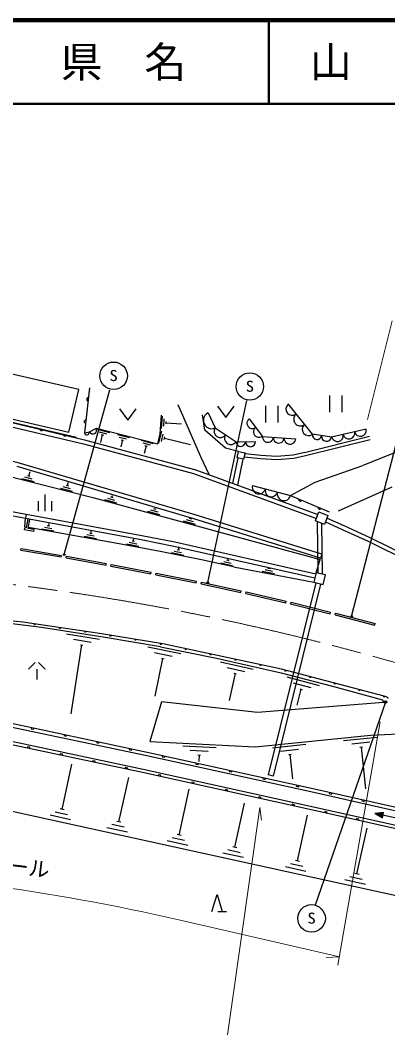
# Model space of a CAD drawing. Units: millimetres, scale not verified. Extents: x 40000 to 680000, y 20000 to 380000.
# Drawn here: x 303296 to 347196, y 259727 to 380000 of the extents above; entities that cross this region are included whole.
import ezdxf
from ezdxf.enums import TextEntityAlignment as Align

# ---------------------------------------------------------------- set-up
doc = ezdxf.new("R2010")
doc.units = ezdxf.units.MM
doc.header["$LTSCALE"] = 1000
doc.linetypes.add('CHAIN', pattern=[18.5, 12, -1.5, 3.5, -1.5])
for name, color, linetype, lineweight in [('M-BGD', 7, 'Continuous', 25), ('M-BMK', 2, 'CHAIN', 13), ('M-STR-HTXT', 7, 'Continuous', 13), ('M-STR-STRC', 7, 'Continuous', 25), ('M-TTL', 2, 'Continuous', 140), ('M-TTL-LINE', 7, 'Continuous', 50)]:
    doc.layers.add(name, color=color, linetype=linetype, lineweight=lineweight)
doc.layers.add('M-TTL-TXT', color=7, linetype='Continuous')
doc.styles.add('ＭＳ ゴシック', font='')
doc.styles.get('ＭＳ ゴシック').set_extended_font_data('MS Gothic')

msp = doc.modelspace()

# ---------------------------------------------------------------- linework, layer by layer
at = {"layer": 'M-BGD'}
for p, q in [((311560, 336104), (310960, 330739)), ((340216, 335199), (340216, 333199)), ((341736, 333199), (341736, 335199)), ((295949, 333478), (310972, 329912)), ((295998, 333449), (310032, 330218)), ((332572, 333972), (332572, 331972)), ((334092, 331972), (334092, 333972)), ((338186, 330573), (335285, 334199)), ((295838, 332990), (310856, 329425)), ((320169, 331242), (320281, 332740)), ((320441, 331523), (320508, 332422)), ((320713, 331804), (320736, 332104)), ((320724, 331954), (322558, 331818)), ((325757, 333146), (326573, 331352)), ((330627, 332409), (332227, 330308)), ((310960, 330739), (311576, 330873)), ((311576, 330873), (312415, 331286)), ((312493, 331163), (313950, 330798)), ((312724, 330847), (313598, 330628)), ((319858, 329493), (320208, 330953)), ((326573, 331352), (329090, 329676)), ((344602, 331186), (340473, 330238)), ((310987, 329908), (324110, 326364)), ((313100, 330495), (312878, 329610)), ((312954, 330531), (313246, 330458)), ((314901, 330559), (316358, 330194)), ((315131, 330243), (316006, 330024)), ((315508, 329891), (315305, 329084)), ((315362, 329927), (315653, 329854)), ((317729, 329850), (319186, 329485)), ((320171, 329726), (320381, 330603)), ((320485, 329960), (320555, 330252)), ((320520, 330106), (323629, 329362)), ((329090, 329676), (331376, 329698)), ((332227, 330308), (336168, 330042)), ((337257, 328415), (345007, 330347)), ((337354, 328027), (345104, 329959)), ((340473, 330238), (338186, 330573)), ((310856, 329425), (323979, 325881)), ((317959, 329534), (318833, 329315)), ((318335, 329182), (318113, 328293)), ((318190, 329218), (318481, 329145)), ((349515, 328935), (344196, 326827)), ((329281, 327742), (328667, 324708)), ((329866, 327609), (329237, 324500)), ((324049, 320492), (302938, 326717)), ((304352, 325569), (304488, 326111)), ((324150, 326351), (338831, 321008)), ((304959, 324901), (303502, 325265)), ((304728, 325216), (303854, 325435)), ((304498, 325532), (304206, 325605)), ((308947, 324418), (309047, 324821)), ((323979, 325881), (338660, 320538)), ((309554, 323750), (308096, 324115)), ((309323, 324066), (308449, 324285)), ((309092, 324382), (308801, 324455)), ((331028, 324461), (335572, 323248)), ((347682, 324266), (341263, 321403)), ((305452, 322604), (305452, 321404)), ((306252, 323404), (306252, 321404)), ((307052, 322604), (307052, 321404)), ((314837, 322365), (313389, 322761)), ((314614, 322685), (313745, 322923)), ((314390, 323006), (314100, 323086)), ((314245, 323046), (314307, 323271)), ((335572, 323248), (340209, 321329)), ((299069, 321457), (303933, 320559)), ((299160, 321949), (304024, 321051)), ((319982, 320956), (318533, 321352)), ((319758, 321276), (318889, 321514)), ((319534, 321597), (319245, 321677)), ((319390, 321637), (319417, 321736)), ((303875, 319511), (303933, 320559)), ((304024, 321051), (303933, 320559)), ((306683, 319621), (306741, 319943)), ((324230, 319792), (322781, 320189)), ((324006, 320113), (323137, 320351)), ((323783, 320434), (323493, 320513)), ((323638, 320473), (323667, 320580)), ((339174, 315775), (324049, 320492)), ((339323, 316253), (324198, 320970)), ((338880, 313994), (338805, 320149)), ((339382, 313871), (339307, 319944)), ((303824, 319170), (303870, 319416)), ((304882, 318974), (303824, 319170)), ((303875, 319511), (304028, 319484)), ((315110, 317508), (304275, 319440)), ((304928, 319221), (304882, 318974)), ((307335, 318996), (305856, 319260)), ((307083, 319295), (306196, 319453)), ((306831, 319594), (306535, 319647)), ((311895, 318691), (311599, 318744)), ((311747, 318718), (311820, 319126)), ((312399, 318093), (310920, 318357)), ((312147, 318392), (311260, 318551)), ((317214, 317470), (316329, 317636)), ((316965, 317771), (316670, 317827)), ((316818, 317799), (316887, 318167)), ((303382, 316754), (303416, 316952)), ((303382, 316754), (308194, 315925)), ((303416, 316952), (308228, 316122)), ((317464, 317168), (315987, 317445)), ((322819, 316114), (321348, 316416)), ((322575, 316420), (321693, 316601)), ((322331, 316725), (322037, 316786)), ((322184, 316756), (322266, 317151)), ((308194, 315925), (308228, 316122)), ((308786, 315823), (308822, 316020)), ((308786, 315823), (313547, 314946)), ((308822, 316020), (313583, 315143)), ((313547, 314946), (313583, 315143)), ((328728, 314850), (327260, 315171)), ((328488, 315159), (327607, 315351)), ((328248, 315467), (327954, 315532)), ((328101, 315500), (328144, 315697)), ((338645, 314051), (339174, 315775)), ((339323, 316253), (339174, 315775)), ((314138, 314838), (314175, 315034)), ((314138, 314838), (318917, 313928)), ((314175, 315034), (318954, 314125)), ((318917, 313928), (318954, 314125)), ((319507, 313816), (319547, 314012)), ((319547, 314012), (324343, 313037)), ((328760, 314740), (338366, 312912)), ((333671, 313907), (332195, 314188)), ((333422, 314210), (332537, 314378)), ((333174, 314512), (332879, 314568)), ((333027, 314540), (333045, 314636)), ((319507, 313816), (324303, 312841)), ((324303, 312841), (324343, 313037)), ((324892, 312721), (324934, 312917)), ((324892, 312721), (329647, 311695)), ((324934, 312917), (329689, 311891)), ((332944, 289918), (338630, 312843)), ((329647, 311695), (329689, 311891)), ((330234, 311568), (330279, 311763)), ((330234, 311568), (335001, 310456)), ((330279, 311763), (335046, 310651)), ((333527, 289774), (339213, 312701)), ((335001, 310456), (335046, 310651)), ((335586, 310319), (335634, 310514)), ((335586, 310319), (340312, 309155)), ((335634, 310514), (340360, 309349)), ((303621, 308132), (292232, 309424)), ((340312, 309155), (340360, 309349)), ((340895, 309011), (340946, 309205)), ((340946, 309205), (345668, 307971)), ((312776, 306786), (303621, 308132)), ((340895, 309011), (345617, 307778)), ((345617, 307778), (345668, 307971)), ((308812, 306737), (312768, 306115)), ((320315, 305547), (312776, 306786)), ((309649, 306099), (311776, 305764)), ((334479, 302531), (320315, 305547)), ((310635, 305437), (309340, 297200)), ((310486, 305460), (310783, 305414)), ((318538, 305189), (322464, 304397)), ((319347, 304515), (321457, 304089)), ((305087, 303319), (304287, 302519)), ((305487, 303319), (306287, 302519)), ((320303, 303811), (319393, 299301)), ((320156, 303841), (320450, 303782)), ((327222, 303424), (331129, 302544)), ((305287, 302519), (305287, 301319)), ((328016, 302732), (330116, 302259)), ((328956, 302007), (328237, 298816)), ((328809, 302040), (329102, 301974)), ((346758, 299300), (334479, 302531)), ((335139, 301614), (339015, 300603)), ((335909, 300896), (337992, 300353)), ((283317, 300106), (318449, 292642)), ((318438, 292197), (283380, 299546)), ((336824, 300140), (336331, 298249)), ((336679, 300178), (336970, 300102)), ((320153, 298651), (318788, 293908)), ((347048, 299223), (346758, 299300)), ((317911, 290197), (282877, 297642)), ((282948, 298036), (317997, 290588)), ((333415, 293158), (337399, 293567)), ((341919, 294031), (345903, 294439)), ((342891, 293627), (345033, 293847)), ((318449, 292642), (338433, 288244)), ((322714, 293402), (326714, 293193)), ((323613, 292853), (325763, 292741)), ((324511, 292305), (324811, 292289)), ((324661, 292297), (324620, 291500)), ((334387, 292755), (336529, 292974)), ((335360, 292351), (335659, 292382)), ((335509, 292366), (335808, 289459)), ((343864, 293224), (344163, 293254)), ((344013, 293239), (344524, 288265)), ((308306, 285805), (309486, 291186)), ((338360, 287802), (318438, 292197)), ((337884, 285801), (317911, 290197)), ((317997, 290588), (337972, 286192)), ((333527, 289774), (332944, 289918)), ((315091, 284318), (316252, 289618)), ((322293, 282740), (323493, 288215)), ((380114, 278390), (338360, 287802)), ((338433, 288244), (380087, 278876)), ((328939, 281283), (330092, 286546)), ((309313, 284560), (306871, 285096)), ((308932, 285156), (307467, 285477)), ((308551, 285751), (308062, 285858)), ((336411, 279646), (337605, 285097)), ((379528, 276436), (337884, 285801)), ((337972, 286192), (379617, 276827)), ((348585, 284691), (345644, 285302)), ((315717, 283669), (314251, 283990)), ((315335, 284265), (314847, 284372)), ((316098, 283074), (313656, 283609)), ((322537, 282686), (322049, 282793)), ((343508, 278091), (344707, 283565)), ((323300, 281495), (320858, 282031)), ((322919, 282091), (321453, 282412)), ((329946, 280039), (327504, 280574)), ((329565, 280634), (328099, 280955)), ((329183, 281230), (328695, 281337)), ((337036, 278997), (335571, 279318)), ((336655, 279592), (336167, 279699)), ((337418, 278402), (334976, 278937)), ((343752, 278037), (343263, 278144)), ((344514, 276846), (342072, 277382)), ((344133, 277442), (342668, 277763)), ((326881, 273632), (327921, 273632))]:
    msp.add_line(p, q, dxfattribs=at)
for points in [[(296093, 333828), (309114, 330825), (310288, 335912), (297266, 338916)], [(329975, 327584), (329190, 327763), (329364, 328530), (330150, 328352)], [(339622, 319816), (338540, 320257), (338967, 321305), (340049, 320864)], [(339758, 313779), (338645, 314051), (338365, 312908), (339478, 312636)], [(345644, 285302), (346558, 284785), (346689, 285412)], [(345762, 285277), (346531, 284852), (346637, 285361)], [(345879, 285253), (346504, 284919), (346586, 285310)], [(345997, 285229), (346477, 284986), (346534, 285260)], [(346114, 285204), (346450, 285053), (346483, 285209)], [(346271, 285172), (346423, 285119), (346432, 285159)]]:
    msp.add_lwpolyline(points, close=True, dxfattribs=at)
for points in [[(311433, 334961), (311383, 334951), (311341, 334931), (311296, 334896), (311268, 334859), (311247, 334813), (311240, 334749), (311250, 334700), (311270, 334657), (311305, 334613), (311342, 334585), (311388, 334564)], [(315149, 333604), (316149, 332244), (317149, 333604)], [(322132, 334111), (324833, 327932), (325863, 325728)], [(326865, 333939), (327865, 332579), (328865, 333939)], [(311132, 332279), (311083, 332268), (311040, 332249), (310996, 332213), (310968, 332176), (310947, 332130), (310940, 332067), (310950, 332017), (310969, 331975), (311005, 331931), (311042, 331902), (311088, 331881)], [(312415, 331286), (319744, 329448), (320022, 330607), (320188, 332846)], [(329384, 328526), (327793, 328908), (325333, 331079), (325079, 332882)], [(305627, 331232), (305631, 331182), (305646, 331137), (305676, 331089), (305710, 331057), (305753, 331031), (305815, 331016), (305865, 331021), (305910, 331036), (305958, 331066), (305990, 331099), (306016, 331142)], [(324198, 320970), (303068, 327183), (293221, 329355), (290893, 329904)], [(308434, 330586), (308438, 330535), (308453, 330491), (308483, 330443), (308516, 330411), (308560, 330384), (308622, 330370), (308672, 330375), (308717, 330389), (308765, 330419), (308797, 330453), (308823, 330496)], [(330130, 328265), (332020, 328068), (333947, 327969), (335894, 328115), (337268, 328418)], [(295106, 327801), (297799, 326590), (312139, 323000), (339122, 315609)], [(330041, 327872), (331989, 327668), (333952, 327568), (335952, 327718), (337354, 328027)], [(335572, 323248), (338513, 324839), (344196, 326827)], [(336546, 322844), (336542, 322794), (336549, 322748), (336571, 322696), (336599, 322658), (336637, 322625), (336696, 322601), (336747, 322597), (336793, 322604), (336845, 322626), (336883, 322653), (336916, 322692)], [(338865, 321885), (338861, 321835), (338868, 321789), (338890, 321736), (338917, 321699), (338956, 321666), (339015, 321641), (339065, 321638), (339111, 321645), (339164, 321666), (339201, 321694), (339234, 321732)], [(304219, 320499), (304011, 319390), (303870, 319416)], [(303933, 320559), (317738, 318019), (321647, 317232), (338491, 313421)], [(304024, 321051), (317837, 318509), (321752, 317722), (338610, 313907)], [(304928, 319221), (304257, 319345), (304465, 320453)], [(339759, 320119), (341753, 319225), (344843, 317820), (349759, 315372)], [(339963, 320575), (341960, 319681), (345058, 318272), (349982, 315820)], [(328760, 314740), (324929, 315579), (320000, 316591), (315110, 317508)], [(320068, 305187), (313458, 306311), (305840, 307508), (297515, 308538), (288917, 309341), (279836, 309945), (268826, 310120)], [(320068, 305187), (326730, 303842), (334454, 302104), (340606, 300499), (346553, 298887), (346663, 298572)], [(346663, 298572), (331636, 297347), (320153, 298651)], [(347048, 299223), (347095, 299211), (347122, 299198), (347152, 299171), (347171, 299148), (347182, 299120), (347190, 299081), (347189, 299050), (347184, 299033)], [(304639, 295576), (304608, 295429), (304902, 295367), (304933, 295513)], [(308543, 294746), (308512, 294600), (308805, 294537), (308837, 294684)], [(318788, 293908), (331368, 293250), (345181, 294667), (356604, 295229)], [(312447, 293917), (312415, 293770), (312709, 293708), (312740, 293855)], [(304433, 293061), (304465, 293208), (304171, 293270), (304140, 293123)], [(308326, 292234), (308357, 292380), (308064, 292443), (308033, 292296)], [(316350, 293088), (316319, 292941), (316612, 292878), (316644, 293025)], [(257553, 287993), (267040, 292241), (277943, 289692), (291961, 287851), (348175, 275532), (368944, 270718), (376165, 269868), (406183, 261089), (422184, 253585), (441696, 243673), (454331, 238841)], [(312219, 291406), (312250, 291553), (311956, 291615), (311925, 291469)], [(320301, 292234), (320268, 292088), (320561, 292023), (320594, 292170)], [(324298, 291355), (324265, 291208), (324558, 291144), (324591, 291290)], [(316111, 290579), (316142, 290726), (315849, 290788), (315818, 290642)], [(320055, 289725), (320087, 289871), (319794, 289936), (319762, 289789)], [(328294, 290475), (328262, 290328), (328555, 290264), (328587, 290410)], [(324049, 288846), (324081, 288992), (323788, 289057), (323756, 288910)], [(332291, 289595), (332259, 289449), (332552, 289384), (332584, 289531)], [(336288, 288716), (336256, 288569), (336549, 288505), (336581, 288651)], [(328044, 287967), (328076, 288113), (327783, 288178), (327751, 288031)], [(340232, 287837), (340199, 287690), (340492, 287624), (340525, 287770)], [(332038, 287088), (332071, 287234), (331778, 287299), (331745, 287152)], [(336033, 286209), (336065, 286355), (335772, 286420), (335740, 286273)], [(344123, 286956), (344090, 286810), (344382, 286743), (344416, 286890)], [(339923, 285343), (339956, 285489), (339663, 285555), (339631, 285409)], [(343709, 284491), (343742, 284638), (343449, 284704), (343416, 284557)], [(326201, 273632), (326801, 275632), (327401, 273632)]]:
    msp.add_lwpolyline(points, dxfattribs=at)
for centre, radius in [((305033, 307874), 50), ((305033, 307874), 30), ((305033, 307874), 10), ((308046, 307431), 50), ((308046, 307431), 30), ((308046, 307431), 10), ((311059, 306987), 50), ((311059, 306987), 30), ((311059, 306987), 10), ((314068, 306523), 50), ((314068, 306523), 30), ((314068, 306523), 10), ((317073, 306029), 50), ((317073, 306029), 30), ((317073, 306029), 10), ((320079, 305535), 50), ((320079, 305535), 30), ((320079, 305535), 10), ((323057, 304912), 50), ((323057, 304912), 30), ((323057, 304912), 10), ((326036, 304278), 50), ((326036, 304278), 30), ((326036, 304278), 10), ((329015, 303643), 50), ((329015, 303643), 30), ((329015, 303643), 10), ((331993, 303009), 50), ((331993, 303009), 30), ((331993, 303009), 10), ((334964, 302352), 50), ((334964, 302352), 30), ((334964, 302352), 10), ((337909, 301577), 50), ((337909, 301577), 30), ((337909, 301577), 10), ((340855, 300802), 50), ((340855, 300802), 30), ((340855, 300802), 10), ((343800, 300026), 50), ((343800, 300026), 30), ((343800, 300026), 10), ((346745, 299251), 50), ((346745, 299251), 30), ((346745, 299251), 10)]:
    msp.add_circle(centre, radius, dxfattribs=at)
for centre, radius, start, end in [((335781, 333579), 750, 128.65981, 308.65981), ((326171, 332236), 1000, 114.45638, 294.45638), ((331021, 331891), 650, 127.28273, 307.28273), ((336749, 332369), 800, 128.65981, 308.65981), ((311253, 330803), 300, 192.29013, 12.29013), ((311980, 331071), 450, 206.18898, 26.18898), ((327197, 330936), 750, 146.34224, 326.34224), ((331809, 330857), 650, 127.28273, 307.28273), ((337718, 331158), 750, 128.65981, 308.65981), ((342555, 330716), 700, 192.93806, 12.93806), ((343920, 331030), 700, 192.93806, 12.93806), ((328446, 330105), 750, 146.34224, 326.34224), ((329640, 329681), 550, 180.55144, 0.55144), ((330790, 329692), 600, 180.55144, 0.55144), ((332875, 330264), 650, 176.1351, 356.1351), ((334172, 330176), 650, 176.1351, 356.1351), ((335519, 330085), 700, 176.1351, 356.1351), ((338742, 330491), 550, 171.67435, 351.67435), ((339880, 330325), 600, 171.67435, 351.67435), ((341191, 330403), 700, 192.93806, 12.93806), ((331800, 324255), 800, 165.04835, 345.04835), ((333298, 323855), 750, 165.04835, 345.04835), ((334796, 323455), 800, 165.04835, 345.04835)]:
    msp.add_arc(centre, radius, start, end, dxfattribs=at)
at = {"layer": 'M-BMK'}
msp.add_arc((265490, 14914), 300000, 68.72852, 87.48169, dxfattribs=at)
at = {"layer": 'M-STR-HTXT'}
for p, q in [((344748, 332355), (347700, 344113)), ((341235, 267217), (346281, 296269)), ((331902, 286039), (332108, 284495)), ((322257, 272613), (341406, 268203)), ((341406, 268203), (339850, 268130))]:
    msp.add_line(p, q, dxfattribs=at)
msp.add_lwpolyline([(331902, 286039), (327392, 254134), (340225, 254134)], dxfattribs=at)
msp.add_arc((266143, 28992), 250000, 77.02893, 87.82129, dxfattribs=at)
at = {"layer": 'M-STR-STRC'}
for p, q in [((308552, 316206), (314022, 335865)), ((325693, 312867), (330368, 334610)), ((342868, 308828), (348483, 330484)), ((346916, 298611), (338503, 274384))]:
    msp.add_line(p, q, dxfattribs=at)
for centre, radius in [((314456, 337555), 1642), ((330721, 336275), 1642), ((308552, 316206), 100), ((308552, 316206), 60), ((308552, 316206), 20), ((325693, 312867), 100), ((325693, 312867), 60), ((325693, 312867), 20), ((342868, 308828), 100), ((342868, 308828), 60), ((342868, 308828), 20), ((346916, 298611), 150), ((346916, 298611), 90), ((346916, 298611), 30), ((338091, 272789), 1642)]:
    msp.add_circle(centre, radius, dxfattribs=at)
at = {"layer": 'M-TTL'}
msp.add_line((680000, 380000), (40000, 380000), dxfattribs=at)
at = {"layer": 'M-TTL-LINE'}
for p, q in [((333000, 380000), (333000, 370000)), ((40000, 370000), (680000, 370000))]:
    msp.add_line(p, q, dxfattribs=at)

# ---------------------------------------------------------------- texts
at = {"layer": 'M-STR-HTXT', "style": 'ＭＳ ゴシック'}
msp.add_text('ガードレール', height=1833, rotation=353.1, dxfattribs=at).set_placement((291731, 278900), align=Align.BOTTOM_LEFT)
at = {"layer": 'M-STR-STRC', "style": 'ＭＳ ゴシック', "width": 1.1}
for p in [(313961, 336529), (330226, 335249), (337596, 271763)]:
    msp.add_text('S', height=1320, dxfattribs=at).set_placement(p, align=Align.BOTTOM_LEFT)
at = {"layer": 'M-TTL-TXT', "style": 'ＭＳ ゴシック'}
for s, p in [('県\u3000名', (315625, 375000)), ('山\u3000口\u3000県', (350375, 375000))]:
    msp.add_text(s, height=3666, dxfattribs=at).set_placement(p, align=Align.MIDDLE_CENTER)

doc.saveas('drawing.dxf')
